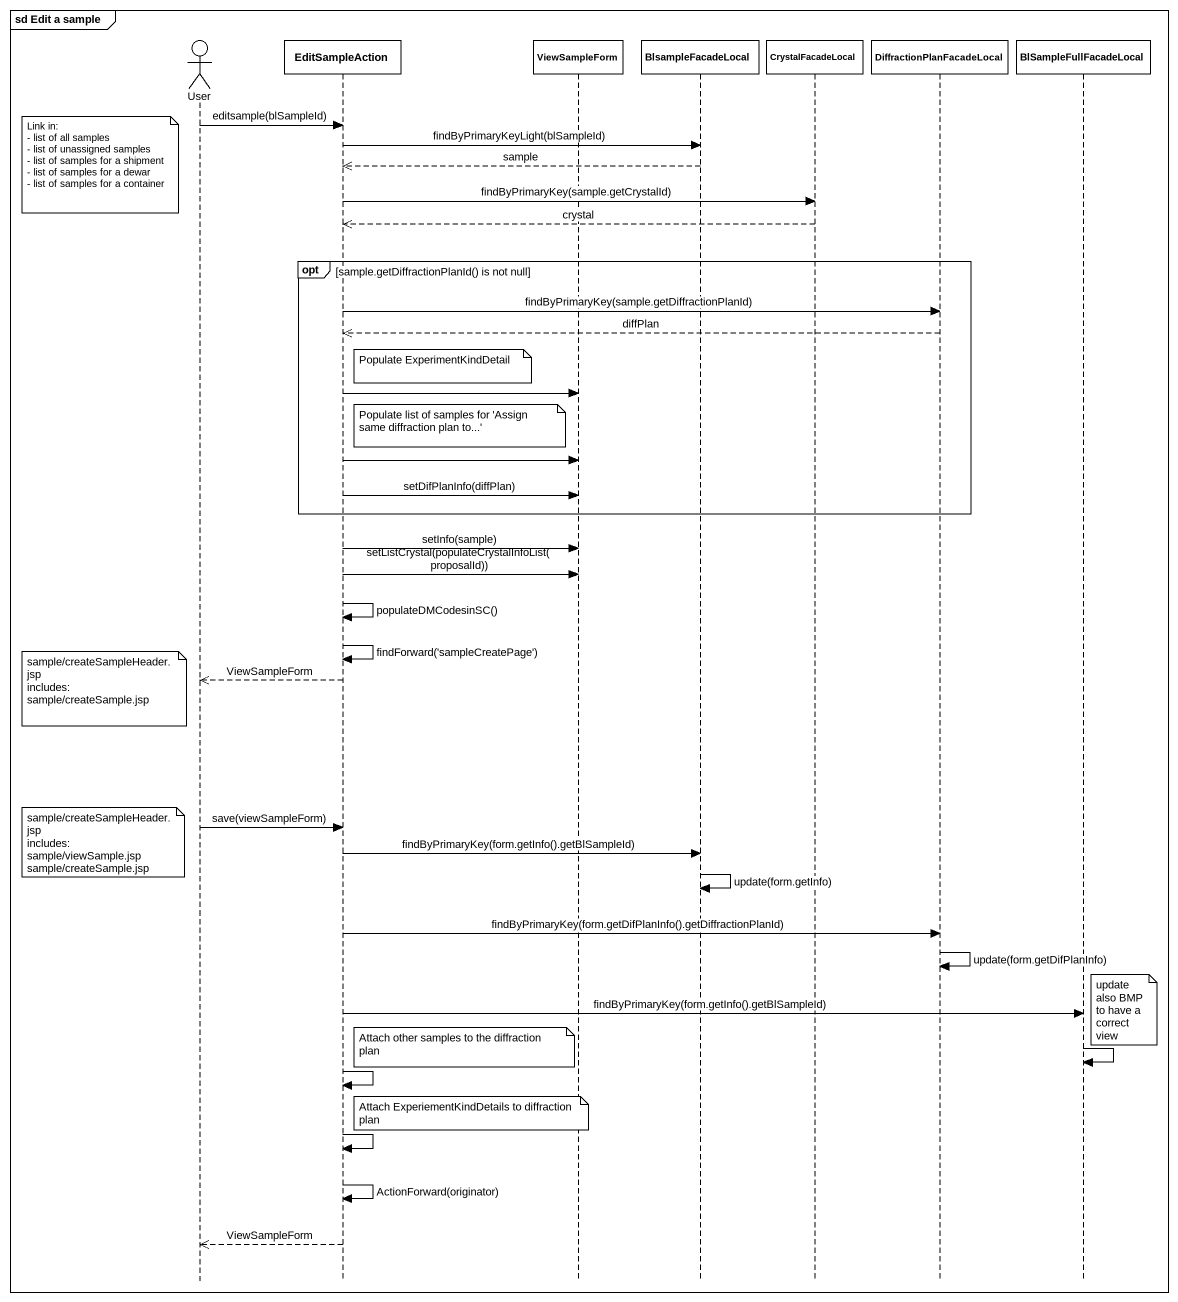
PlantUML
@startuml
mainframe sd Edit a sample
hide footbox
actor User
participant EditSampleAction
participant ViewSampleForm
participant BlsampleFacadeLocal
participant CrystalFacadeLocal
participant DiffractionPlanFacadeLocal
participant BlSampleFullFacadeLocal

User -> EditSampleAction : editsample(blSampleId)
EditSampleAction -> BlsampleFacadeLocal : findByPrimaryKeyLight(blSampleId)
note left of User
  Link in:
  - list of all samples
  - list of unassigned samples
  - list of samples for a shipment
  - list of samples for a dewar
  - list of samples for a container
end note
BlsampleFacadeLocal -->> EditSampleAction : sample
EditSampleAction -> CrystalFacadeLocal : findByPrimaryKey(sample.getCrystalId)
CrystalFacadeLocal -->> EditSampleAction : crystal
opt sample.getDiffractionPlanId() is not null
  EditSampleAction -> DiffractionPlanFacadeLocal : findByPrimaryKey(sample.getDiffractionPlanId)
  DiffractionPlanFacadeLocal -->> EditSampleAction : diffPlan
  note right of EditSampleAction : Populate ExperimentKindDetail
  EditSampleAction -> ViewSampleForm
  note right of EditSampleAction : Populate list of samples for 'Assign same diffraction plan to...'
  EditSampleAction -> ViewSampleForm
  EditSampleAction -> ViewSampleForm : setDifPlanInfo(diffPlan)
end
EditSampleAction -> ViewSampleForm : setInfo(sample)
EditSampleAction -> ViewSampleForm : setListCrystal(populateCrystalInfoList(proposalId))
EditSampleAction -> EditSampleAction : populateDMCodesinSC()
EditSampleAction -> EditSampleAction : findForward('sampleCreatePage')
EditSampleAction -->> User : ViewSampleForm
note left of User
  sample/createSampleHeader.jsp
  includes:
  sample/createSample.jsp
end note
User -> EditSampleAction : save(viewSampleForm)
note left of User
  sample/createSampleHeader.jsp
  includes:
  sample/viewSample.jsp
  sample/createSample.jsp
end note
EditSampleAction -> BlsampleFacadeLocal : findByPrimaryKey(form.getInfo().getBlSampleId)
BlsampleFacadeLocal -> BlsampleFacadeLocal : update(form.getInfo)
EditSampleAction -> DiffractionPlanFacadeLocal : findByPrimaryKey(form.getDifPlanInfo().getDiffractionPlanId)
DiffractionPlanFacadeLocal -> DiffractionPlanFacadeLocal : update(form.getDifPlanInfo)
note right of BlSampleFullFacadeLocal : update also BMP to have a correct view
EditSampleAction -> BlSampleFullFacadeLocal : findByPrimaryKey(form.getInfo().getBlSampleId)
note left of ViewSampleForm : Attach other samples to the diffraction plan
BlSampleFullFacadeLocal -> BlSampleFullFacadeLocal
EditSampleAction -> EditSampleAction
note over ViewSampleForm : Attach ExperiementKindDetails to diffraction plan
EditSampleAction -> EditSampleAction
EditSampleAction -> EditSampleAction : ActionForward(originator)
EditSampleAction -->> User : ViewSampleForm
@enduml
